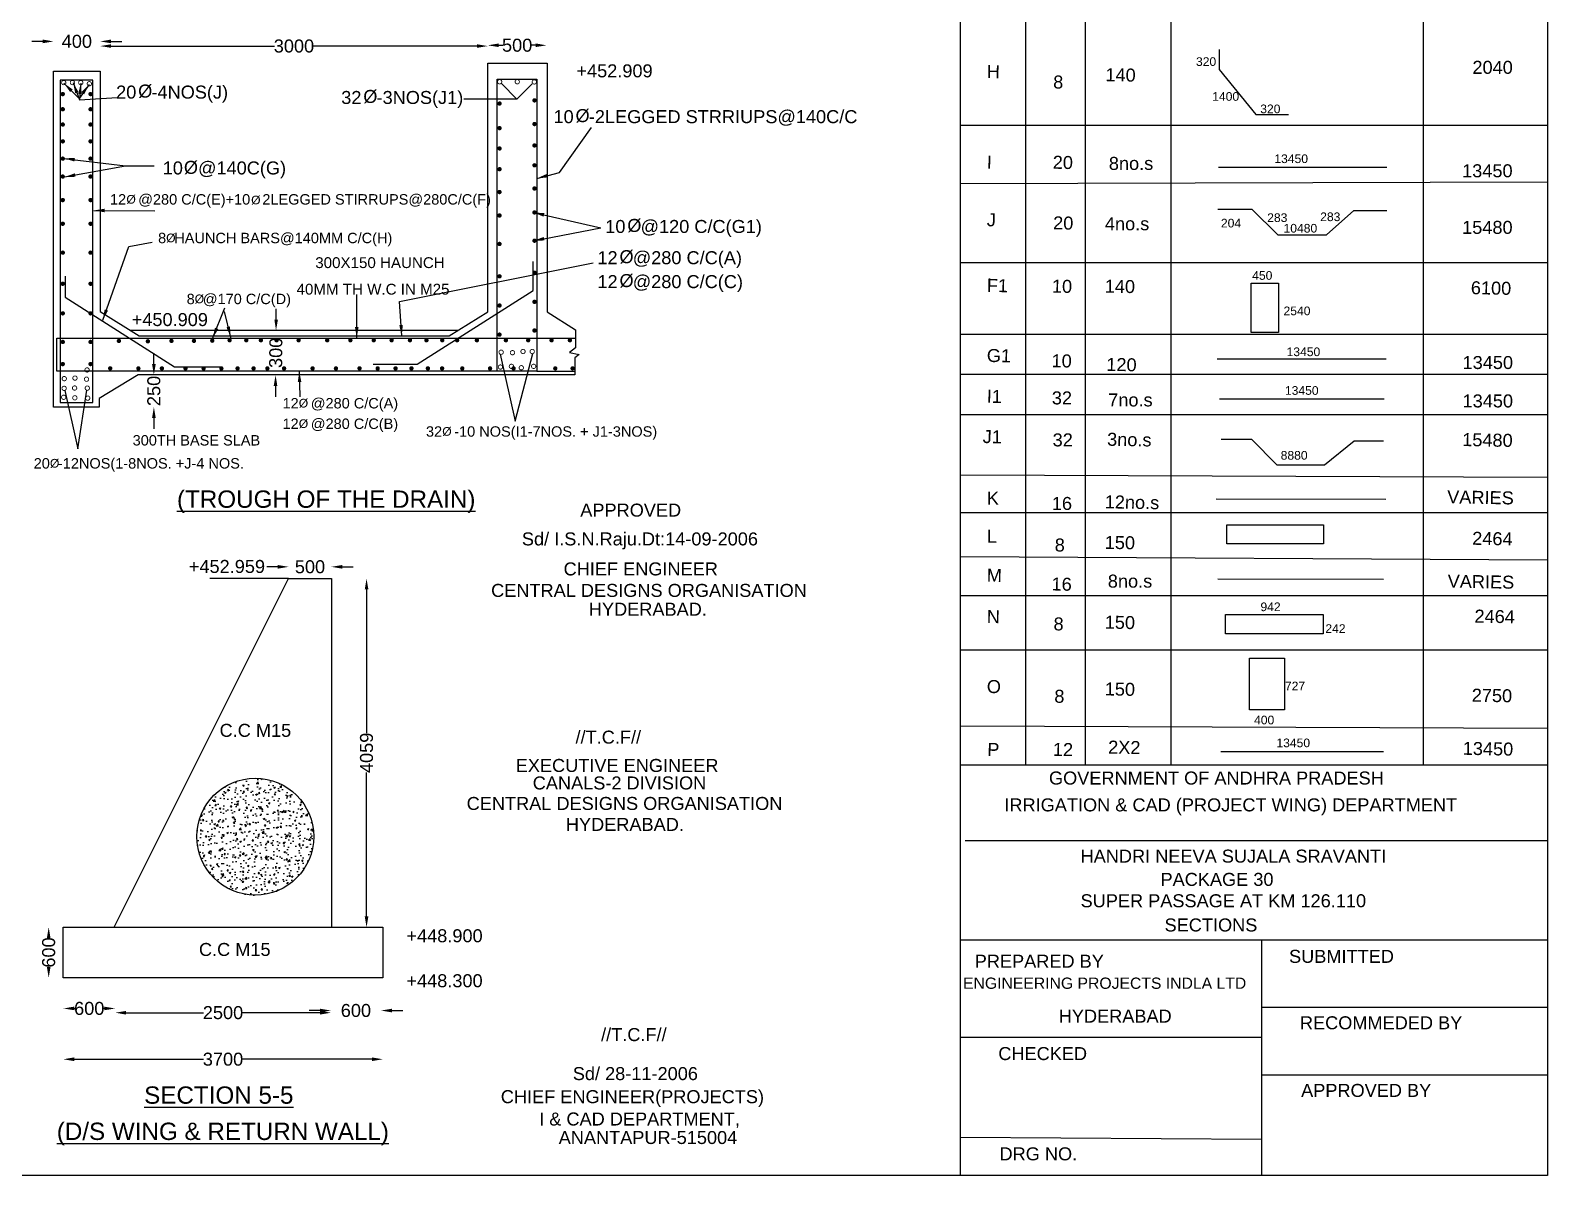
# Model space of a CAD drawing. Header units: millimetres. Extents: x 486 to 39860, y 1728 to 27070.
# Drawn here: x 22343 to 39857, y 1728 to 14946 of the extents above; entities that cross this region are included whole.
import ezdxf

# ---------------------------------------------------------------- set-up
doc = ezdxf.new("R2010")
doc.units = ezdxf.units.MM
doc.header["$MEASUREMENT"] = 0
for name, color, linetype in [('DIMENSION', 7, 'Continuous'), ('DRAWING', 7, 'Continuous'), ('TEXT', 7, 'Continuous')]:
    doc.layers.add(name, color=color, linetype=linetype)
doc.styles.get("Standard").update_dxf_attribs({"font": 'arial.ttf'})
doc.dimstyles.get("Standard").update_dxf_attribs({"dimtxt": 150, "dimasz": 125, "dimexe": 0.18, "dimexo": 0.0625, "dimgap": 0.09, "dimtad": 0, "dimdec": 0, "dimzin": 0, "dimdsep": 46, "dimtxsty": 'Standard', "dimcen": 0.09, "dimse1": 1, "dimse2": 1, "dimadec": 0, "dimazin": 0, "dimtfac": 1, "dimtdec": 0, "dimtofl": 0, "dimtmove": 0, "dimatfit": 3, "dimfxl": 1, "dimtolj": 1, "dimtzin": 0, "dimarcsym": 0})

# ---------------------------------------------------------------- blocks, each defined once
blk = doc.blocks.new('*D61')
at = {"layer": 'Defpoints', "color": 0, "transparency": 16777216}
for p in [(22724, 4012), (26411, 4012), (26411, 3071)]:
    blk.add_point(p, dxfattribs=at)
at = {"layer": 'DIMENSION', "color": 0, "lineweight": -2, "transparency": 16777216}
for p, q in [((22849, 3071), (24343, 3071)), ((26286, 3071), (24791, 3071))]:
    blk.add_line(p, q, dxfattribs=at)
at = {"layer": 'DIMENSION', "color": 0, "transparency": 16777216}
for points in [[(22849, 3092), (22849, 3050), (22724, 3071)], [(26286, 3092), (26286, 3050), (26411, 3071)]]:
    blk.add_solid(points, dxfattribs=at)
at = {"layer": 'DIMENSION', "color": 0, "transparency": 16777216, "insert": (24567, 3071), "char_height": 150, "attachment_point": 5}
blk.add_mtext('\\A1;3700', dxfattribs=at)
blk = doc.blocks.new('*D62')
at = {"layer": 'Defpoints', "color": 0, "transparency": 16777216}
for p in [(22724, 4012), (23323, 4012), (23323, 3657)]:
    blk.add_point(p, dxfattribs=at)
at = {"layer": 'DIMENSION', "color": 0, "lineweight": -2, "transparency": 16777216}
for p, q in [((22849, 3657), (22857, 3657)), ((23198, 3657), (23189, 3657))]:
    blk.add_line(p, q, dxfattribs=at)
at = {"layer": 'DIMENSION', "color": 0, "transparency": 16777216}
for points in [[(22849, 3678), (22849, 3637), (22724, 3657)], [(23198, 3678), (23198, 3637), (23323, 3657)]]:
    blk.add_solid(points, dxfattribs=at)
at = {"layer": 'DIMENSION', "color": 0, "transparency": 16777216, "insert": (23023, 3657), "char_height": 150, "attachment_point": 5}
blk.add_mtext('\\A1;600', dxfattribs=at)
blk = doc.blocks.new('*D63')
at = {"layer": 'Defpoints', "color": 0, "transparency": 16777216}
for p in [(23323, 3657), (25812, 3657), (25812, 3608)]:
    blk.add_point(p, dxfattribs=at)
at = {"layer": 'DIMENSION', "color": 0, "lineweight": -2, "transparency": 16777216}
for p, q in [((23448, 3608), (24342, 3608)), ((25687, 3608), (24792, 3608))]:
    blk.add_line(p, q, dxfattribs=at)
at = {"layer": 'DIMENSION', "color": 0, "transparency": 16777216}
for points in [[(23448, 3629), (23448, 3587), (23323, 3608)], [(25687, 3629), (25687, 3587), (25812, 3608)]]:
    blk.add_solid(points, dxfattribs=at)
at = {"layer": 'DIMENSION', "color": 0, "transparency": 16777216, "insert": (24567, 3608), "char_height": 150, "attachment_point": 5}
blk.add_mtext('\\A1;2500', dxfattribs=at)
blk = doc.blocks.new('*D64')
at = {"layer": 'Defpoints', "color": 0, "transparency": 16777216}
for p in [(25812, 3608), (26391, 3633), (26391, 3608)]:
    blk.add_point(p, dxfattribs=at)
at = {"layer": 'DIMENSION', "color": 0, "lineweight": -2, "transparency": 16777216}
for p, q in [((25687, 3633), (25562, 3633)), ((26516, 3633), (26641, 3633))]:
    blk.add_line(p, q, dxfattribs=at)
at = {"layer": 'DIMENSION', "color": 0, "transparency": 16777216}
for points in [[(25687, 3654), (25687, 3612), (25812, 3633)], [(26516, 3654), (26516, 3612), (26391, 3633)]]:
    blk.add_solid(points, dxfattribs=at)
at = {"layer": 'DIMENSION', "color": 0, "transparency": 16777216, "insert": (26101, 3633), "char_height": 150, "attachment_point": 5}
blk.add_mtext('\\A1;600', dxfattribs=at)
blk = doc.blocks.new('*D65')
at = {"layer": 'Defpoints', "color": 0, "transparency": 16777216}
for p in [(22724, 4595), (22555, 4012), (22724, 4012)]:
    blk.add_point(p, dxfattribs=at)
at = {"layer": 'DIMENSION', "color": 0, "lineweight": -2, "transparency": 16777216}
for p, q in [((22555, 4470), (22555, 4469)), ((22555, 4137), (22555, 4137))]:
    blk.add_line(p, q, dxfattribs=at)
at = {"layer": 'DIMENSION', "color": 0, "transparency": 16777216}
for points in [[(22534, 4470), (22576, 4470), (22555, 4595)], [(22534, 4137), (22576, 4137), (22555, 4012)]]:
    blk.add_solid(points, dxfattribs=at)
at = {"layer": 'DIMENSION', "color": 0, "transparency": 16777216, "insert": (22555, 4303), "char_height": 150, "attachment_point": 5, "rotation": 90}
blk.add_mtext('\\A1;600', dxfattribs=at)
blk = doc.blocks.new('*D66')
at = {"layer": 'Defpoints', "color": 0, "transparency": 16777216}
for p in [(26224, 8618), (26339, 8618), (26339, 4595)]:
    blk.add_point(p, dxfattribs=at)
at = {"layer": 'DIMENSION', "color": 0, "lineweight": -2, "transparency": 16777216}
for p, q in [((26224, 8493), (26224, 6834)), ((26224, 4720), (26224, 6379))]:
    blk.add_line(p, q, dxfattribs=at)
at = {"layer": 'DIMENSION', "color": 0, "transparency": 16777216}
for points in [[(26203, 8493), (26245, 8493), (26224, 8618)], [(26203, 4720), (26245, 4720), (26224, 4595)]]:
    blk.add_solid(points, dxfattribs=at)
at = {"layer": 'DIMENSION', "color": 0, "transparency": 16777216, "insert": (26224, 6607), "char_height": 150, "attachment_point": 5, "rotation": 90}
blk.add_mtext('\\A1;4059', dxfattribs=at)
blk = doc.blocks.new('*D67')
at = {"layer": 'Defpoints', "color": 0, "transparency": 16777216}
for p in [(25323, 8618), (25819, 8754), (25819, 8618)]:
    blk.add_point(p, dxfattribs=at)
at = {"layer": 'DIMENSION', "color": 0, "lineweight": -2, "transparency": 16777216}
for p, q in [((25198, 8754), (25073, 8754)), ((25944, 8754), (26069, 8754))]:
    blk.add_line(p, q, dxfattribs=at)
at = {"layer": 'DIMENSION', "color": 0, "transparency": 16777216}
for points in [[(25198, 8775), (25198, 8733), (25323, 8754)], [(25944, 8775), (25944, 8733), (25819, 8754)]]:
    blk.add_solid(points, dxfattribs=at)
at = {"layer": 'DIMENSION', "color": 0, "transparency": 16777216, "insert": (25571, 8754), "char_height": 150, "attachment_point": 5}
blk.add_mtext('\\A1;500', dxfattribs=at)
blk = doc.blocks.new('*D68')
at = {"layer": 'Defpoints', "color": 0, "transparency": 16777216}
for p in [(23877, 10969), (23769, 10598), (23877, 10598)]:
    blk.add_point(p, dxfattribs=at)
at = {"layer": 'DIMENSION', "color": 0, "lineweight": -2, "transparency": 16777216}
for p, q in [((23769, 11094), (23769, 11219)), ((23769, 10473), (23769, 10348))]:
    blk.add_line(p, q, dxfattribs=at)
at = {"layer": 'DIMENSION', "color": 0, "transparency": 16777216}
for points in [[(23748, 11094), (23790, 11094), (23769, 10969)], [(23748, 10473), (23790, 10473), (23769, 10598)]]:
    blk.add_solid(points, dxfattribs=at)
at = {"layer": 'DIMENSION', "color": 0, "transparency": 16777216, "insert": (23769, 10784), "char_height": 150, "attachment_point": 5, "rotation": 90}
blk.add_mtext('\\A1;250', dxfattribs=at)
blk = doc.blocks.new('*D70')
at = {"layer": 'Defpoints', "color": 0, "transparency": 16777216}
for p in [(23149, 14818), (22611, 14476), (23149, 14476)]:
    blk.add_point(p, dxfattribs=at)
at = {"layer": 'DIMENSION', "color": 0, "lineweight": -2, "transparency": 16777216}
for p, q in [((22486, 14818), (22361, 14818)), ((23274, 14818), (23399, 14818))]:
    blk.add_line(p, q, dxfattribs=at)
at = {"layer": 'DIMENSION', "color": 0, "transparency": 16777216}
for points in [[(22486, 14839), (22486, 14797), (22611, 14818)], [(23274, 14839), (23274, 14797), (23149, 14818)]]:
    blk.add_solid(points, dxfattribs=at)
at = {"layer": 'DIMENSION', "color": 0, "transparency": 16777216, "insert": (22880, 14818), "char_height": 150, "attachment_point": 5}
blk.add_mtext('\\A1;400', dxfattribs=at)
blk = doc.blocks.new('*D71')
at = {"layer": 'Defpoints', "color": 0, "transparency": 16777216}
for p in [(23149, 14818), (27623, 14818), (27623, 14764)]:
    blk.add_point(p, dxfattribs=at)
at = {"layer": 'DIMENSION', "color": 0, "lineweight": -2, "transparency": 16777216}
for p, q in [((23274, 14764), (25162, 14764)), ((27498, 14764), (25610, 14764))]:
    blk.add_line(p, q, dxfattribs=at)
at = {"layer": 'DIMENSION', "color": 0, "transparency": 16777216}
for points in [[(23274, 14785), (23274, 14744), (23149, 14764)], [(27498, 14785), (27498, 14744), (27623, 14764)]]:
    blk.add_solid(points, dxfattribs=at)
at = {"layer": 'DIMENSION', "color": 0, "transparency": 16777216, "insert": (25386, 14764), "char_height": 150, "attachment_point": 5}
blk.add_mtext('\\A1;3000', dxfattribs=at)
blk = doc.blocks.new('*D72')
at = {"layer": 'Defpoints', "color": 0, "transparency": 16777216}
for p in [(27623, 14764), (28302, 14773), (28302, 14764)]:
    blk.add_point(p, dxfattribs=at)
at = {"layer": 'DIMENSION', "color": 0, "lineweight": -2, "transparency": 16777216}
for p, q in [((27748, 14773), (27797, 14773)), ((28177, 14773), (28128, 14773))]:
    blk.add_line(p, q, dxfattribs=at)
at = {"layer": 'DIMENSION', "color": 0, "transparency": 16777216}
for points in [[(27748, 14794), (27748, 14753), (27623, 14773)], [(28177, 14794), (28177, 14753), (28302, 14773)]]:
    blk.add_solid(points, dxfattribs=at)
at = {"layer": 'DIMENSION', "color": 0, "transparency": 16777216, "insert": (27962, 14773), "char_height": 150, "attachment_point": 5}
blk.add_mtext('\\A1;500', dxfattribs=at)
blk = doc.blocks.new('*D73')
at = {"layer": 'Defpoints', "color": 0, "transparency": 16777216}
for p in [(24972, 11483), (25179, 11482), (24967, 10969)]:
    blk.add_point(p, dxfattribs=at)
at = {"layer": 'DIMENSION', "color": 0, "lineweight": -2, "transparency": 16777216}
for p, q in [((25180, 11607), (25182, 11732)), ((25173, 10842), (25172, 10717))]:
    blk.add_line(p, q, dxfattribs=at)
at = {"layer": 'DIMENSION', "color": 0, "transparency": 16777216}
for points in [[(25160, 11607), (25201, 11606), (25179, 11482)], [(25152, 10842), (25194, 10842), (25174, 10967)]]:
    blk.add_solid(points, dxfattribs=at)
at = {"layer": 'DIMENSION', "color": 0, "transparency": 16777216, "insert": (25177, 11224), "char_height": 150, "attachment_point": 5, "rotation": 89.4634}
blk.add_mtext('\\A1;300', dxfattribs=at)

msp = doc.modelspace()

# ---------------------------------------------------------------- hatches: boundary and pattern name
at = {"layer": 'DRAWING'}
h = msp.add_hatch(dxfattribs=at)
h.set_pattern_fill('AR-CONC', color=256, scale=25, style=0)
h.set_pattern_definition([(50, (0, 0), (179.31505, -15.688), [18.75, -206.25]), (355, (0, 0), (-34.6878, 188.048), [15, -165]), (100.4514, (14.94, -1.3), (144.6273, 172.3599), [15.935, -175.2855]), (46.1842, (0, 50), (266.8103, -41.3798), [28.125, -309.375]), (96.6356, (22.23, 46.55), (233.6657, 243.5295), [23.9026, -262.9282]), (351.1842, (0, 50), (233.6655, 243.5297), [22.5, -247.5]), (21, (25, 37.5), (149.2268, -100.6547), [18.75, -206.25]), (326, (25, 37.5), (60.8288, 181.2875), [15, -165]), (71.4514, (37.44, 29.11), (210.0557, 80.6326), [15.935, -175.2855]), (37.5, (0, 0), (3.03996, 83.22346), [0, -163, 0, -167.5, 0, -165.625]), (7.5, (0, 0), (65.76738, 98.60293), [0, -95.5, 0, -159.25, 0, -63.125]), (327.5, (-55.75, 0), (133.45561, -5.63872), [0, -62.5, 0, -195, 0, -258.75]), (317.5, (-80.75, 0), (145.79654, 25.02625), [0, -81.25, 0, -129.5, 0, -183.75])])
h.paths.add_polyline_path([(24264.7, 5640.2, 1), (25613.9, 5640.2, 1)])

# ---------------------------------------------------------------- linework, layer by layer
msp.add_lwpolyline([(39856.8, 1727.7), (486, 1727.7), (486, 27070.3), (39856.8, 27070.3)], close=True)
for points in [[(23139.2, 10695.1), (23139.2, 10597.3), (22611.5, 10597.3), (22611.5, 14476.3), (23149.1, 14476.3), (23149.1, 11701.2), (23597.4, 11419.4), (27177.6, 11419.4), (27625.6, 11695.6), (27625.6, 14565), (28308, 14565), (28308, 11697.8), (28637.1, 11490.6), (28637.1, 11280.1), (28567.6, 11227.6), (28678.7, 11206.1), (28628.9, 11167.9), (28628.9, 10969.1), (23587.8, 10969.1), (23139.2, 10695.1)], [(27782.2, 14331.7), (27958.1, 14151.4), (28134.1, 14329.5)], [(27958.1, 14151.4), (27346.7, 14151.4)], [(26300.3, 11091.7), (26806.7, 11091.7), (28147.2, 11941.6), (28147.2, 12277.4)], [(22744.5, 12106.7), (22744.5, 11865.2), (24007.2, 11063.9), (24536.9, 11063.9)], [(23495.4, 11483.5), (27281.5, 11483.5)], [(28188.4, 11393.5), (28637.1, 11393.5)], [(27766, 11208.8), (27937.6, 10436), (28141.3, 11214.8)], [(28188.4, 11011.9), (28628.9, 11011.9)], [(22741.9, 10790.5), (22892.5, 10117.7), (22993.4, 10792.5)], [(23311.9, 4594.6), (25322.7, 8618.1), (25819.4, 8618.1), (25819.4, 4594.6)], [(25322.7, 8618.1), (24413.9, 8618.1)]]:
    msp.add_lwpolyline(points, dxfattribs=at)
for points in [[(22689.1, 10652.1), (23063.1, 10652.1), (23063.1, 14372), (22689.1, 14372)], [(28188.4, 11011.9), (27731.1, 11011.9), (27731.1, 14382.6), (28188.4, 14382.6)], [(22648.2, 11393.5), (28188.4, 11393.5), (28188.4, 11011.9), (22648.2, 11011.9)], [(22723.9, 4594.6), (26410.5, 4594.6), (26410.5, 4011.9), (22723.9, 4011.9)]]:
    msp.add_lwpolyline(points, close=True, dxfattribs=at)
for points, const_width in [([(22704, 14342.8, 1), (22754, 14342.8, 1)], 10), ([(22804.4, 14342.8, 1), (22854.4, 14342.8, 1)], 10), ([(22900.4, 14342.8, 1), (22950.4, 14342.8, 1)], 10), ([(27735.1, 14352, 1), (27785.1, 14352, 1)], 10), ([(27938.2, 14352, 1), (27988.2, 14352, 1)], 10), ([(28135.7, 14350.2, 1), (28185.7, 14350.2, 1)], 10), ([(22704.9, 14209.7, 1), (22729.9, 14209.7, 1)], 25), ([(22999.2, 14329.4, 1), (23049.2, 14329.4, 1)], 10), ([(23025.5, 14209.7, 1), (23050.5, 14209.7, 1)], 25), ([(22704.9, 14035.1, 1), (22729.9, 14035.1, 1)], 25), ([(23025.5, 14035.1, 1), (23050.5, 14035.1, 1)], 25), ([(27746.2, 14100.7, 1), (27771.2, 14100.7, 1)], 25), ([(28149.9, 14137.4, 1), (28174.9, 14137.4, 1)], 25), ([(22704.9, 13858.6, 1), (22729.9, 13858.6, 1)], 25), ([(23025.5, 13858.6, 1), (23050.5, 13858.6, 1)], 25), ([(27746.2, 13817.2, 1), (27771.2, 13817.2, 1)], 25), ([(28149.9, 13864.3, 1), (28174.9, 13864.3, 1)], 25), ([(22704.9, 13664.3, 1), (22729.9, 13664.3, 1)], 25), ([(23025.5, 13664.3, 1), (23050.5, 13664.3, 1)], 25), ([(22704.9, 13465, 1), (22729.9, 13465, 1)], 25), ([(23025.5, 13465, 1), (23050.5, 13465, 1)], 25), ([(27746.2, 13582.6, 1), (27771.2, 13582.6, 1)], 25), ([(28149.9, 13617.1, 1), (28174.9, 13617.1, 1)], 25), ([(27746.2, 13343.2, 1), (27771.2, 13343.2, 1)], 25), ([(28149.9, 13388, 1), (28174.9, 13388, 1)], 25), ([(22704.9, 13258.4, 1), (22729.9, 13258.4, 1)], 25), ([(23025.5, 13258.4, 1), (23050.5, 13258.4, 1)], 25), ([(28149.9, 13120.4, 1), (28174.9, 13120.4, 1)], 25), ([(22704.9, 12986.4, 1), (22729.9, 12986.4, 1)], 25), ([(23025.5, 12986.4, 1), (23050.5, 12986.4, 1)], 25), ([(27746.2, 13079.3, 1), (27771.2, 13079.3, 1)], 25), ([(27746.2, 12808.8, 1), (27771.2, 12808.8, 1)], 25), ([(28149.9, 12843.9, 1), (28174.9, 12843.9, 1)], 25), ([(22704.9, 12713.3, 1), (22729.9, 12713.3, 1)], 25), ([(23025.5, 12713.3, 1), (23050.5, 12713.3, 1)], 25), ([(27746.2, 12480.7, 1), (27771.2, 12480.7, 1)], 25), ([(28149.9, 12517.7, 1), (28174.9, 12517.7, 1)], 25), ([(22704.9, 12379.9, 1), (22729.9, 12379.9, 1)], 25), ([(23025.5, 12379.9, 1), (23050.5, 12379.9, 1)], 25), ([(27746.2, 12106.8, 1), (27771.2, 12106.8, 1)], 25), ([(28149.9, 12148, 1), (28174.9, 12148, 1)], 25), ([(22704.9, 12020.8, 1), (22729.9, 12020.8, 1)], 25), ([(23025.5, 12020.8, 1), (23050.5, 12020.8, 1)], 25), ([(27746.2, 11769.5, 1), (27771.2, 11769.5, 1)], 25), ([(28149.9, 11812.6, 1), (28174.9, 11812.6, 1)], 25), ([(22704.9, 11679.3, 1), (22729.9, 11679.3, 1)], 25), ([(23025.5, 11679.3, 1), (23050.5, 11679.3, 1)], 25), ([(23352.8, 11361.7, 1), (23377.8, 11361.7, 1)], 25), ([(23959.4, 11361.7, 1), (23984.4, 11361.7, 1)], 25), ([(24219.3, 11361.7, 1), (24244.3, 11361.7, 1)], 25), ([(24431.1, 11364.1, 1), (24456.1, 11364.1, 1)], 25), ([(24630.9, 11368.9, 1), (24655.9, 11368.9, 1)], 25), ([(24823.4, 11368.9, 1), (24848.4, 11368.9, 1)], 25), ([(24991.9, 11368.9, 1), (25016.9, 11368.9, 1)], 25), ([(25172.4, 11368.9, 1), (25197.4, 11368.9, 1)], 25), ([(25427.5, 11368.9, 1), (25452.5, 11368.9, 1)], 25), ([(25757.3, 11368.9, 1), (25782.3, 11368.9, 1)], 25), ([(26024.4, 11368.9, 1), (26049.4, 11368.9, 1)], 25), ([(26294, 11368.9, 1), (26319, 11368.9, 1)], 25), ([(26501, 11368.9, 1), (26526, 11368.9, 1)], 25), ([(26712.5, 11368.9, 1), (26737.5, 11368.9, 1)], 25), ([(26902.6, 11368.9, 1), (26927.6, 11368.9, 1)], 25), ([(27085.5, 11368.9, 1), (27110.5, 11368.9, 1)], 25), ([(27256.4, 11368.9, 1), (27281.4, 11368.9, 1)], 25), ([(27485.1, 11368.9, 1), (27510.1, 11368.9, 1)], 25), ([(27746.2, 11434.1, 1), (27771.2, 11434.1, 1)], 25), ([(27819.6, 11368.9, 1), (27844.6, 11368.9, 1)], 25), ([(28077.2, 11368.9, 1), (28102.2, 11368.9, 1)], 25), ([(28149.9, 11481.4, 1), (28174.9, 11481.4, 1)], 25), ([(28346.7, 11368.9, 1), (28371.7, 11368.9, 1)], 25), ([(28558.5, 11368.9, 1), (28583.5, 11368.9, 1)], 25), ([(22704.9, 11349.7, 1), (22729.9, 11349.7, 1)], 25), ([(23025.5, 11349.7, 1), (23050.5, 11349.7, 1)], 25), ([(23687.4, 11356.9, 1), (23712.4, 11356.9, 1)], 25), ([(27752.4, 11231, 1), (27802.4, 11231, 1)], 10), ([(27882.9, 11225.4, 1), (27932.9, 11225.4, 1)], 10), ([(28005.3, 11239.2, 1), (28055.3, 11239.2, 1)], 10), ([(28110.9, 11239.2, 1), (28160.9, 11239.2, 1)], 10), ([(22704.9, 11093.9, 1), (22729.9, 11093.9, 1)], 25), ([(22973, 11026.2, 1), (23023, 11026.2, 1)], 10), ([(23025.5, 11093.9, 1), (23050.5, 11093.9, 1)], 25), ([(23252.5, 11044.4, 1), (23277.5, 11044.4, 1)], 25), ([(23577.5, 11044.4, 1), (23602.5, 11044.4, 1)], 25), ([(23849.4, 11044.4, 1), (23874.4, 11044.4, 1)], 25), ([(24121.4, 11044.4, 1), (24146.4, 11044.4, 1)], 25), ([(24330.8, 11044.4, 1), (24355.8, 11044.4, 1)], 25), ([(24535.4, 11044.4, 1), (24560.4, 11044.4, 1)], 25), ([(24723.1, 11044.4, 1), (24748.1, 11044.4, 1)], 25), ([(24907.7, 11044.4, 1), (24932.7, 11044.4, 1)], 25), ([(25066.5, 11044.4, 1), (25091.5, 11044.4, 1)], 25), ([(25259.1, 11044.4, 1), (25284.1, 11044.4, 1)], 25), ([(25588.8, 11044.4, 1), (25613.8, 11044.4, 1)], 25), ([(25858.4, 11044.4, 1), (25883.4, 11044.4, 1)], 25), ([(26130.3, 11044.4, 1), (26155.3, 11044.4, 1)], 25), ([(26339.7, 11044.4, 1), (26364.7, 11044.4, 1)], 25), ([(26546.4, 11044.4, 1), (26571.4, 11044.4, 1)], 25), ([(26729.3, 11044.4, 1), (26754.3, 11044.4, 1)], 25), ([(26919.5, 11044.4, 1), (26944.5, 11044.4, 1)], 25), ([(27083.1, 11044.4, 1), (27108.1, 11044.4, 1)], 25), ([(27316.6, 11044.4, 1), (27341.6, 11044.4, 1)], 25), ([(27636.7, 11044.4, 1), (27661.7, 11044.4, 1)], 25), ([(27744.2, 11059.9, 1), (27794.2, 11059.9, 1)], 10), ([(27870.7, 11068, 1), (27920.7, 11068, 1)], 10), ([(27908.7, 11044.4, 1), (27933.7, 11044.4, 1)], 25), ([(27984.9, 11051.7, 1), (28034.9, 11051.7, 1)], 10), ([(28127.7, 11068, 1), (28177.7, 11068, 1)], 10), ([(28390.1, 11044.4, 1), (28415.1, 11044.4, 1)], 25), ([(28589.8, 11044.4, 1), (28614.8, 11044.4, 1)], 25), ([(22709.6, 10925.8, 1), (22759.6, 10925.8, 1)], 10), ([(22833, 10932.2, 1), (22883, 10932.2, 1)], 10), ([(22966.7, 10919.5, 1), (23016.7, 10919.5, 1)], 10), ([(22703.2, 10711, 1), (22753.2, 10711, 1)], 10), ([(22708.3, 10813.9, 1), (22758.3, 10813.9, 1)], 10), ([(22829.2, 10817.7, 1), (22879.2, 10817.7, 1)], 10), ([(22831.8, 10704.6, 1), (22881.8, 10704.6, 1)], 10), ([(22975.6, 10816.5, 1), (23025.6, 10816.5, 1)], 10), ([(22980.7, 10700.8, 1), (23030.7, 10700.8, 1)], 10)]:
    msp.add_lwpolyline(points, format="xyb", close=True, dxfattribs=dict(at, const_width=const_width))
msp.add_circle((24939.3, 5640.2), 674.6, dxfattribs=at)
at = {"layer": 'TEXT'}
for p, q in [((33830.4, 19872), (33830.4, 6470)), ((34524.2, 6470), (34524.2, 19872)), ((35508.5, 19872), (35508.5, 6470)), ((38422.2, 6470), (38422.2, 19872)), ((36066.5, 14723.3), (36066.5, 14492.5)), ((36066.5, 14492.5), (36489.9, 13973.4)), ((33078.8, 13851), (39856.8, 13851)), ((36489.9, 13973.4), (36865.2, 13973.4)), ((36059.4, 13368.2), (38002.1, 13368.2)), ((33078.8, 13176.8), (39856.8, 13196.3)), ((36050.9, 12883), (36442.9, 12883)), ((36442.9, 12883), (36442.9, 12883)), ((36442.9, 12883), (36741.1, 12585)), ((37303.4, 12585), (37618.7, 12866)), ((37618.7, 12866), (38002.1, 12866)), ((36741.1, 12585), (37303.4, 12585)), ((33078.8, 12268), (39856.8, 12268)), ((33078.8, 11437.4), (39856.8, 11437.4)), ((36042.4, 11155), (37993.6, 11155)), ((33078.8, 10978.2), (33078.8, 10978.2)), ((33078.8, 10978.2), (39856.8, 10978.2)), ((36070, 10693.9), (37971.4, 10693.9)), ((33078.8, 10513.3), (39856.8, 10513.3)), ((36088.4, 10225.9), (36437.4, 10225.9)), ((36437.4, 10225.9), (36731.4, 9932.3)), ((37282.5, 9932.3), (37622.4, 10207.6)), ((37622.4, 10207.6), (37962.2, 10207.6)), ((33078.8, 9816.7), (39856.8, 9789.4)), ((36731.4, 9932.3), (37282.5, 9932.3)), ((36032.3, 9540.3), (37990.6, 9534.6)), ((33078.8, 9379.6), (39856.8, 9379.6)), ((33078.8, 8874.2), (39856.8, 8833.2)), ((36049.4, 8616.2), (37962.1, 8610.5)), ((33078.8, 8423.4), (39856.8, 8423.4)), ((33078.8, 7795), (39856.8, 7795)), ((33078.8, 6920.8), (39856.8, 6893.5)), ((36086.1, 6624.7), (37962.8, 6624.7)), ((33078.8, 6470), (39856.8, 6470)), ((33132.5, 5595.8), (39856.8, 5595.8)), ((33078.8, 4447.6), (39856.8, 4447.6)), ((36555.8, 4447.6), (36555.8, 1727.7)), ((36555.8, 3672.1), (39856.8, 3672.1)), ((33078.8, 3325.2), (36555.8, 3325.2)), ((36555.8, 2891.7), (39856.8, 2891.7)), ((33078.8, 2171.9), (36555.8, 2149.1))]:
    msp.add_line(p, q, dxfattribs=at)
for points in [[(33078.8, 20289.4), (39856.8, 20289.4), (39856.8, 1727.7), (33078.8, 1727.7)], [(36434.3, 12027.3), (36749.6, 12027.3), (36749.6, 11457), (36434.3, 11457)], [(36152.2, 9238), (37271.2, 9238), (37271.2, 9021.2), (36152.2, 9021.2)], [(36137.9, 8202.2), (37263.9, 8202.2), (37263.9, 7982.3), (36137.9, 7982.3)], [(36417.2, 7700.1), (36818.4, 7700.1), (36818.4, 7105.3), (36417.2, 7105.3)]]:
    msp.add_lwpolyline(points, close=True, dxfattribs=at)
for points in [[(22911.4, 14144.7), (23346, 14172.5)], [(23442.1, 13380.7), (23773, 13383)]]:
    msp.add_lwpolyline(points, dxfattribs=at)

# ---------------------------------------------------------------- texts
at = {"layer": 'DIMENSION', "width": 154.062, "attachment_point": 1}
for insert, char_height in [((23587.8, 14320), 150), ((26186.2, 14257.8), 150), ((28636, 14036.5), 150), ((24115.7, 13439.4), 150), ((23452, 13045.8), 100), ((24891.9, 13037.4), 100), ((29233.7, 12769.1), 150), ((23910.9, 12600), 100), ((29143.5, 12408.6), 150), ((29143.5, 12132.6), 150), ((24240.3, 11896.5), 100), ((25441.6, 10692.8), 100), ((25441.6, 10456.3), 100), ((27097.4, 10366.8), 100), ((22569.6, 9999.2), 100)]:
    msp.add_mtext('Ø', dxfattribs=dict(at, insert=insert, char_height=char_height))
at = {"layer": 'TEXT'}
for s, height, p in [('+452.909', 150, (28646.2, 14403.2)), ('320', 100, (35797.7, 14534.8)), ('2040', 150, (38988.5, 14443.7)), ('20   -4NOS(J)', 150, (23333.3, 14158)), ('32   -3NOS(J1)', 150, (25931.7, 14095.8)), ('1400', 100, (35985.1, 14132.6)), ('10   -2LEGGED STRRIUPS@140C/C', 150, (28381.5, 13874.4)), ('320', 100, (36539.3, 13989.2)), ('8no.s', 150, (34792, 13334.8)), ('13450', 100, (36702.4, 13413.9)), ('10   @140C(G)', 150, (23871.2, 13282.4)), ('13450', 150, (38869.5, 13249.9)), ('12   @280 C/C(E)+10   2LEGGED STIRRUPS@280C/C(F)', 120, (23262.2, 12935)), ('4no.s', 150, (34746.1, 12638.4)), ('283', 100, (36619.7, 12733.8)), ('283', 100, (37231.4, 12744)), ('8  HAUNCH BARS@140MM C/C(H)', 120, (23818, 12489.2)), ('10   @120 C/C(G1)', 150, (28979.2, 12607.1)), ('204', 100, (36085.6, 12670.5)), ('10480', 100, (36808.3, 12611.6)), ('15480', 150, (38869.5, 12596.8)), ('300X150 HAUNCH', 125, (25631.7, 12202)), ('12   @280 C/C(A)', 150, (28889, 12246.6)), ('12   @280 C/C(C)', 150, (28889, 11970.6)), ('450', 100, (36446.5, 12066.6)), ('8  @170 C/C(D)', 120, (24147.4, 11785.7)), ('40MM TH W.C IN M25', 125, (25415.9, 11895.7)), ('2540', 100, (36808.3, 11657.9)), ('+450.909', 150, (23513.2, 11532.6)), ('13450', 100, (36843.6, 11185.8)), ('13450', 150, (38874.7, 11036.9)), ('12   @280 C/C(A)', 120, (25254, 10582)), ('32', 150, (34133.9, 10628.6)), ('7no.s', 150, (34784.7, 10605.3)), ('13450', 100, (36824.4, 10739.4)), ('13450', 150, (38874.7, 10593.8)), ('12   @280 C/C(B)', 120, (25254, 10345.5)), ('32   -10 NOS(I1-7NOS. + J1-3NOS)', 120, (26909.7, 10256)), ('300TH BASE SLAB', 120, (23524.1, 10154.3)), ('32', 150, (34143.1, 10144)), ('20  -12NOS(1-8NOS. +J-4 NOS.', 120, (22382, 9888.4)), ('8880', 100, (36775.2, 9991)), ('%%U(TROUGH OF THE DRAIN)', 200, (24035.6, 9435.4)), (' APPROVED', 150, (28632.5, 9333.5)), ('16', 150, (34133.9, 9410.6)), ('Sd/ I.S.N.Raju.Dt:14-09-2006', 150, (28016.8, 9001.2)), ('+452.959', 150, (24172.5, 8683.4)), ('CHIEF ENGINEER', 150, (28498.3, 8654.9)), ('8no.s', 150, (34780.1, 8513.9)), ('CENTRAL DESIGNS ORGANISATION', 150, (27661.8, 8407)), ('HYDERABAD.', 150, (28789.8, 8189.9)), ('942', 100, (36541.9, 8242.7)), ('242', 100, (37291.1, 7991.2)), ('727', 100, (36824.4, 7328.7)), ('400', 100, (36468.2, 6936.1)), ('C.C M15', 150, (24527.4, 6791.9)), ('//T.C.F//', 150, (28635.9, 6713.5)), ('13450', 100, (36726.1, 6672.3)), ('EXECUTIVE ENGINEER', 150, (27945.7, 6386.8)), ('CANALS-2 DIVISION', 150, (28142.1, 6184.6)), ('GOVERNMENT OF ANDHRA PRADESH', 150, (34100.8, 6241.7)), ('CENTRAL DESIGNS ORGANISATION', 150, (27379.5, 5948.1)), ('IRRIGATION & CAD (PROJECT WING) DEPARTMENT', 150, (33585.8, 5931.6)), ('HYDERABAD.', 150, (28524.6, 5706.1)), ('HANDRI NEEVA SUJALA SRAVANTI', 150, (34465.6, 5340.2)), ('PACKAGE 30', 150, (35388.2, 5071.9)), ('SUPER PASSAGE AT KM 126.110', 150, (34465.6, 4825.2)), ('+448.900', 150, (26684.2, 4421.2)), ('SECTIONS', 150, (35435.1, 4545.6)), ('C.C M15', 150, (24289.4, 4263.1)), ('PREPARED BY', 150, (33243.9, 4127.7)), ('SUBMITTED', 150, (36871.6, 4183.5)), ('+448.300', 150, (26684.2, 3902.3)), ('ENGINEERING PROJECTS INDLA LTD', 130, (33108.7, 3883.8)), ('HYDERABAD', 150, (34213.6, 3493.5)), ('RECOMMEDED BY', 150, (36997.2, 3416.8)), ('//T.C.F//', 150, (28931.1, 3280.6)), ('CHECKED', 150, (33516, 3061.4)), ('Sd/ 28-11-2006', 150, (28604.5, 2830.5)), ('%%USECTION 5-5', 200, (23656.8, 2557.6)), ('CHIEF ENGINEER(PROJECTS)', 150, (27773.4, 2564.2)), ('APPROVED BY', 150, (37011.1, 2636.2)), ('I & CAD DEPARTMENT,', 150, (28216.8, 2306.4)), ('%%U(D/S WING & RETURN WALL)', 200, (22648.3, 2139.5)), (' ANANTAPUR-515004', 150, (28383.4, 2092.7)), ('DRG NO.', 150, (33529.9, 1904.4))]:
    msp.add_text(s, height=height, dxfattribs=at).set_placement(p)
for s, p in [('H', (33382.2, 14395.5)), ('8', (34148.2, 14275.1)), ('140', (34750.9, 14359.4)), ('I', (33382.2, 13348.5)), ('20', (34143.1, 13348.5)), ('J', (33382.2, 12684.6)), ('20', (34147.7, 12649.3)), ('I', (33382.2, 11935.5)), ('F1', (33382.2, 11927)), ('10', (34133.9, 11919.1)), ('140', (34743.4, 11919.1)), ('6100', (38969.2, 11900.6)), ('G1', (33382.2, 11118.9)), ('10', (34129.4, 11058.7)), ('120', (34761.7, 11016)), ('I1', (33382.2, 10648)), ('J1', (33334.9, 10183)), ('3no.s', (34770.9, 10151.9)), ('15480', (38869.5, 10148)), ('VARIES', (38696.3, 9487.3)), ('K', (33382.2, 9473.7)), ('12no.s', (34743.3, 9429.9)), ('L', (33382.2, 9032.9)), ('150', (34743.3, 8961.9)), ('2464', (38984.9, 9008.8)), ('8', (34166.1, 8932)), ('M', (33382.2, 8583.3)), ('16', (34129.4, 8481.7)), ('VARIES', (38701.5, 8514.6)), ('N', (33382.2, 8106.1)), ('2464', (39011.2, 8110.8)), ('8', (34152.3, 8021.4)), ('150', (34743.3, 8041.3)), ('O', (33382.2, 7298.6)), ('150', (34743.3, 7270.4)), ('8', (34161.5, 7186.3)), ('2750', (38979.7, 7198.4)), ('P', (33387.8, 6573)), ('12', (34144.8, 6573)), ('2X2', (34782.8, 6598.9)), ('13450', (38875.7, 6585.2))]:
    msp.add_text(s, height=150, rotation=358.97597, dxfattribs=at).set_placement(p)

# ---------------------------------------------------------------- dimensions: what is measured, and where the dimension line sits
at = {"layer": 'DIMENSION'}
for p1, p2, distance, text, picture, middle in [((22611.5, 14476.3), (23149.1, 14476.3), 341.7, '400', '*D70', (22880.3, 14818)), ((23149.1, 14818), (27622.9, 14818), -53.5, '3000', '*D71', (25386, 14764.4)), ((27622.9, 14764.4), (28301.6, 14764.4), 8.9, '500', '*D72', (27962.2, 14773.4)), ((24967.3, 10969.1), (24972.1, 11483.5), -207.2, '300', '*D73', (25176.9, 11224.3)), ((23877.4, 10969.1), (23877.4, 10598.4), -108.6, '250', '*D68', (23768.9, 10783.7)), ((25322.7, 8618.1), (25819.4, 8618.1), 135.9, '500', '*D67', (25571.1, 8754)), ((26339.1, 4594.6), (26339.1, 8618.5), 115.4, '4059', '*D66', (26223.8, 6606.5)), ((22723.9, 4594.6), (22723.9, 4011.9), -168.7, '600', '*D65', (22555.2, 4303.3)), ((22723.9, 4011.9), (26410.5, 4011.9), -941, '3700', '*D61', (24567.2, 3071)), ((22723.9, 4011.9), (23322.6, 4011.9), -354.5, '600', '*D62', (23023.2, 3657.5)), ((23322.6, 3657.5), (25811.7, 3657.5), -49.6, '2500', '*D63', (24567.1, 3607.9)), ((25811.7, 3607.9), (26390.5, 3607.9), 24.8, '600', '*D64', (26101.1, 3632.7))]:
    dim = msp.add_aligned_dim(p1=p1, p2=p2, distance=distance, text=text, dimstyle='Standard', dxfattribs=at)
    dim.commit()
    dim.dimension.update_dxf_attribs({"geometry": picture, "text_midpoint": middle})

# ---------------------------------------------------------------- leaders
at = {"layer": 'TEXT'}
for points in [[(22728.8, 14337.1), (22905.4, 14160.6)], [(22835.9, 14343), (22911.4, 14144.7)], [(22925.2, 14335.1), (22911.4, 14144.7)], [(23022.5, 14321.2), (22905.4, 14160.6)], [(28188.4, 13236.3), (28450.3, 13306.2), (28820.7, 13824.2)], [(22730.8, 13468), (23442.1, 13380.7)], [(22737.9, 13253.2), (23442.1, 13380.7)], [(23076.7, 12867), (23780.4, 12862.9)], [(28149.9, 12843.9), (28927.8, 12664.5)], [(28149.9, 12517.7), (28927.8, 12664.5)], [(23178.4, 11599.4), (23479.4, 12452.6), (23747.8, 12501.3)], [(26630.9, 11419.4), (26602.7, 11817.6), (28841.4, 12262.6)], [(24446.8, 11390.5), (24588.8, 11742.3)], [(26110.9, 11396.2), (26110.9, 11895.5)], [(24656.9, 11401.9), (24583.1, 11702.6)], [(25447.3, 11011.9), (25455.2, 10717.1)]]:
    msp.add_leader(points, dimstyle='Standard', override={"dimgap": 0.09, "dimtad": 0}, dxfattribs=at)

doc.saveas('drawing.dxf')
